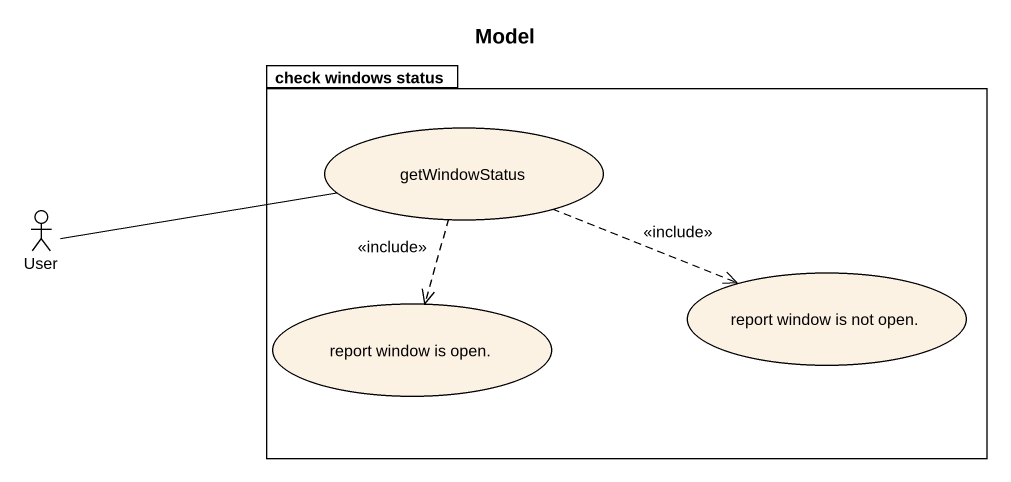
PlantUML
@startuml
title Model
package "check windows status" as check_windows_status {
  usecase getWindowStatus
  usecase "report window is open." as report_window_is_open
  usecase "report window is not open." as report_window_is_not_open
}
actor User
getWindowStatus ..> report_window_is_open : <<include>>
getWindowStatus .right.> report_window_is_not_open : <<include>>
User -right- getWindowStatus
@enduml
